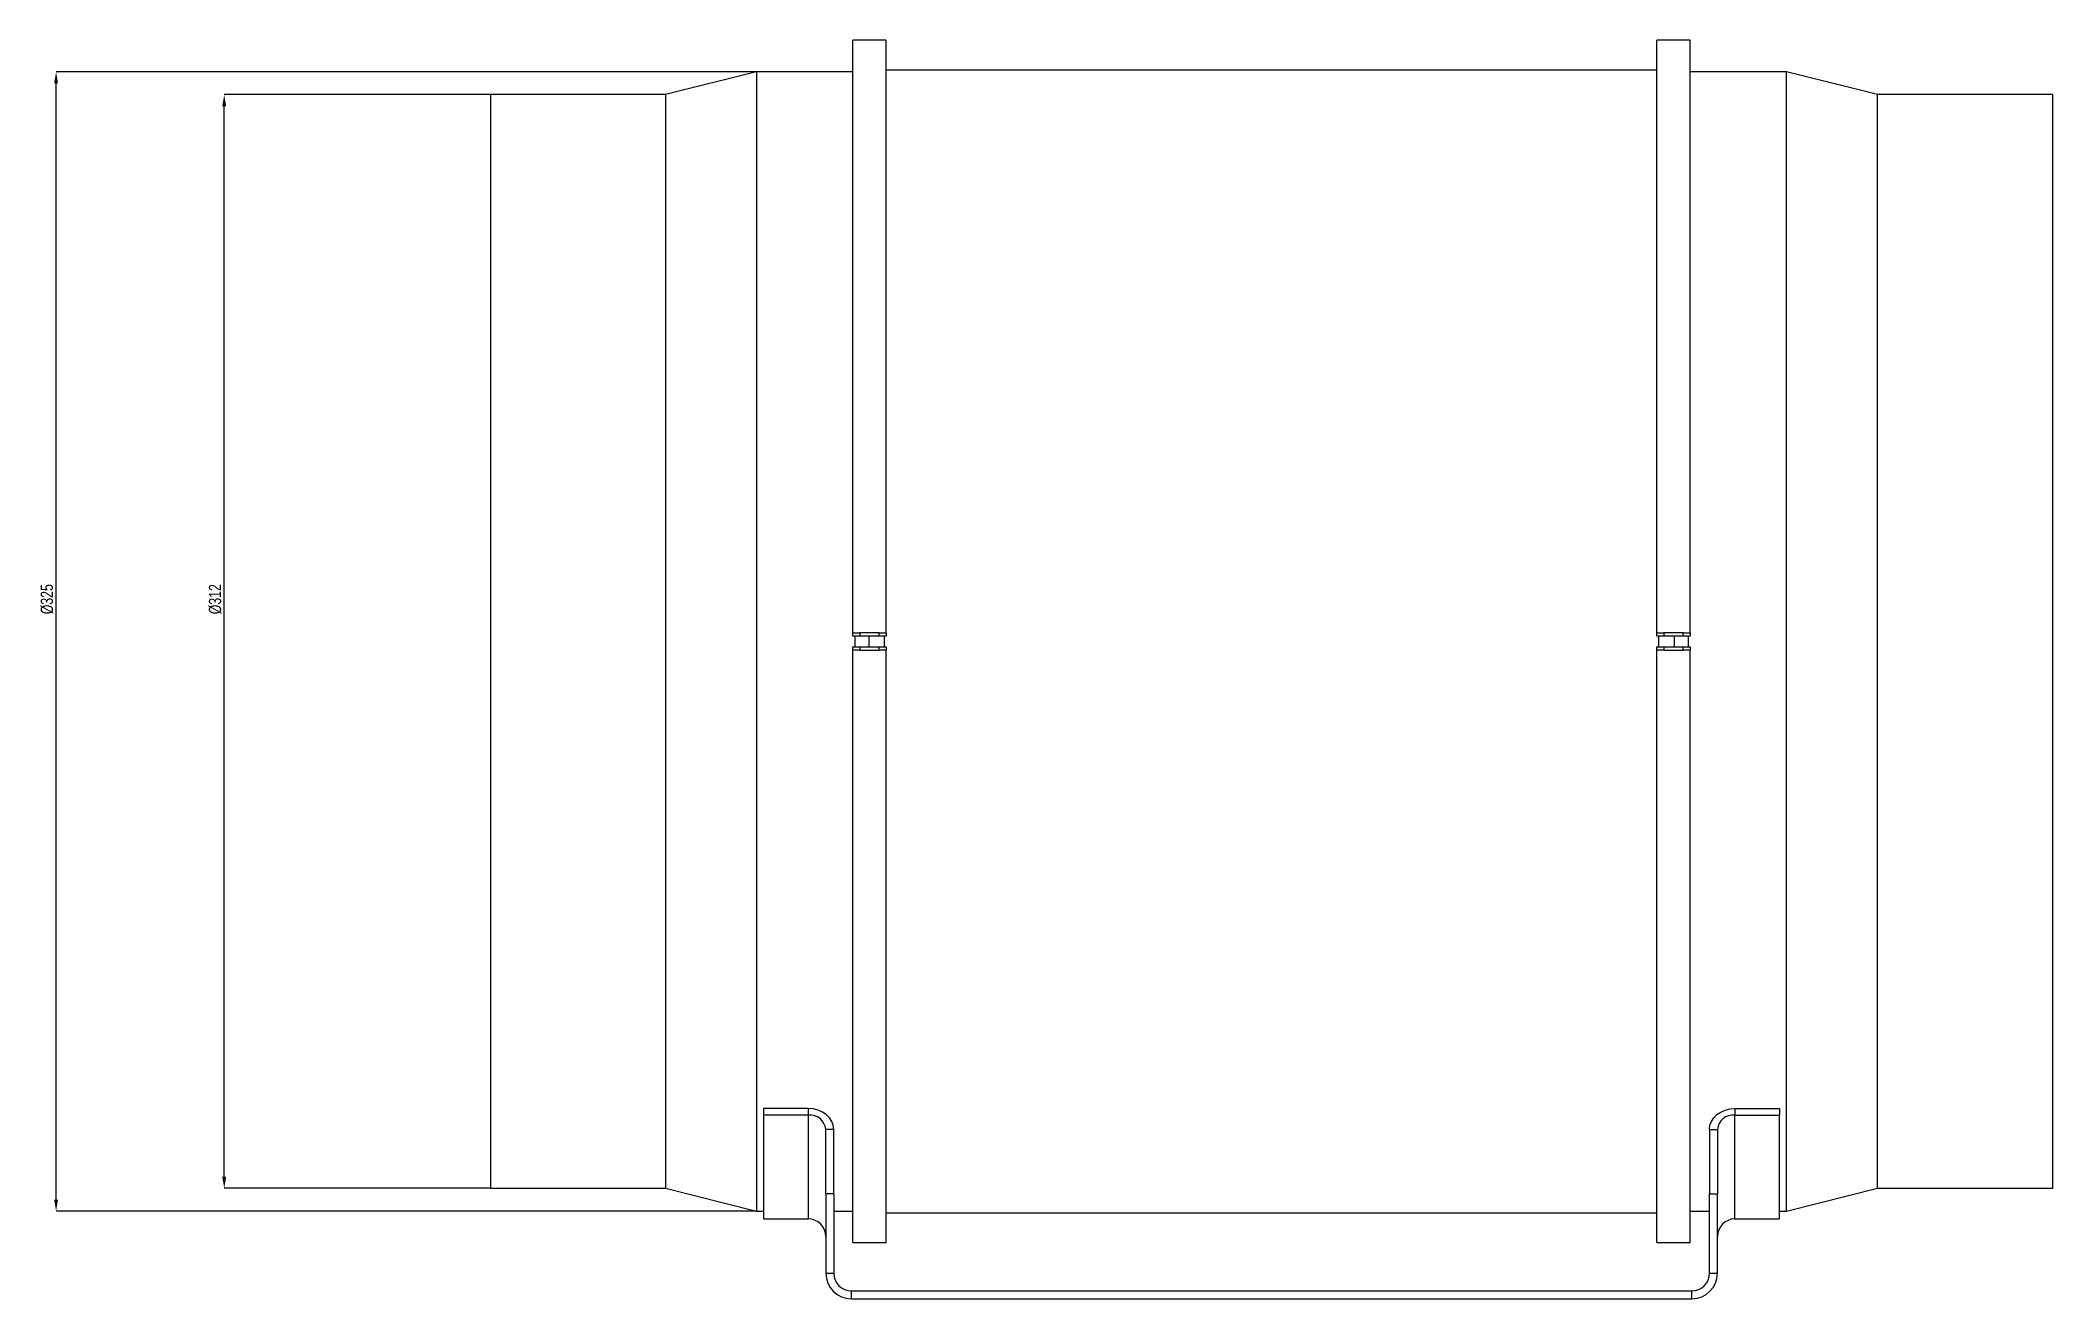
# Model space of a CAD drawing. Header units: millimetres. Extents: x 3324 to 3898, y 1485 to 1844.
import ezdxf

# ---------------------------------------------------------------- set-up
doc = ezdxf.new("R2010")
doc.units = ezdxf.units.MM
doc.layers.add('FORMAT', color=7, linetype='Continuous')
doc.styles.add('SLDTEXTSTYLE0', font='TXT', dxfattribs={"width": 0.75})
doc.dimstyles.new('SLDDIMSTYLE0', dxfattribs={"dimtxt": 3.5, "dimasz": 3.302, "dimexe": 0, "dimexo": 0.0625, "dimgap": 0.875, "dimtad": 1, "dimrnd": 1e-09, "dimzin": 12, "dimdsep": 46, "dimtxsty": 'SLDTEXTSTYLE0', "dimsah": 1, "dimcen": 0.09, "dimadec": 0, "dimazin": 3, "dimtfac": 1, "dimtofl": 0, "dimtmove": 0, "dimatfit": 3, "dimfxl": 1, "dimfrac": 2, "dimtolj": 1, "dimtzin": 12, "dimarcsym": 0})

# ---------------------------------------------------------------- blocks, each defined once
blk = doc.blocks.new('*D4')
at = {"layer": 'Defpoints', "color": 0, "transparency": 16777216}
for p in [(3376.06, 1828.59), (3452.06, 1828.59), (3452.06, 1516.59)]:
    blk.add_point(p, dxfattribs=at)
at = {"layer": 'FORMAT', "color": 0, "lineweight": -2, "transparency": 16777216}
for p, q in [((3451.99, 1828.59), (3376.06, 1828.59)), ((3376.06, 1519.89), (3376.06, 1825.29)), ((3451.99, 1516.59), (3376.06, 1516.59))]:
    blk.add_line(p, q, dxfattribs=at)
at = {"layer": 'FORMAT', "color": 0, "transparency": 16777216}
for points in [[(3375.51, 1825.29), (3376.61, 1825.29), (3376.06, 1828.59)], [(3375.51, 1519.89), (3376.61, 1519.89), (3376.06, 1516.59)]]:
    blk.add_solid(points, dxfattribs=at)
at = {"layer": 'FORMAT', "color": 0, "transparency": 16777216, "insert": (3371.68, 1684.64), "char_height": 3.5, "attachment_point": 2, "rotation": 90, "style": 'SLDTEXTSTYLE0'}
blk.add_mtext('\\A1;%%c312', dxfattribs=at)
blk = doc.blocks.new('*D5')
at = {"layer": 'Defpoints', "color": 0, "transparency": 16777216}
for p in [(3328.06, 1835.09), (3528.06, 1835.09), (3528.06, 1510.09)]:
    blk.add_point(p, dxfattribs=at)
at = {"layer": 'FORMAT', "color": 0, "lineweight": -2, "transparency": 16777216}
for p, q in [((3527.99, 1835.09), (3328.06, 1835.09)), ((3328.06, 1513.39), (3328.06, 1831.79)), ((3527.99, 1510.09), (3328.06, 1510.09))]:
    blk.add_line(p, q, dxfattribs=at)
at = {"layer": 'FORMAT', "color": 0, "transparency": 16777216}
for points in [[(3327.51, 1831.79), (3328.61, 1831.79), (3328.06, 1835.09)], [(3327.51, 1513.39), (3328.61, 1513.39), (3328.06, 1510.09)]]:
    blk.add_solid(points, dxfattribs=at)
at = {"layer": 'FORMAT', "color": 0, "transparency": 16777216, "insert": (3323.68, 1684.64), "char_height": 3.5, "attachment_point": 2, "rotation": 90, "style": 'SLDTEXTSTYLE0'}
blk.add_mtext('\\A1;%%c325', dxfattribs=at)

msp = doc.modelspace()

# ---------------------------------------------------------------- linework, layer by layer
at = {"color": 7, "linetype": 'Continuous', "lineweight": 25}
for p, q in [((3565.057, 1844.087), (3555.557, 1844.087)), ((3555.557, 1675.087), (3555.557, 1844.087)), ((3565.057, 1675.087), (3565.057, 1844.087)), ((3794.557, 1844.087), (3785.057, 1844.087)), ((3785.057, 1675.087), (3785.057, 1844.087)), ((3794.557, 1675.087), (3794.557, 1844.087)), ((3528.057, 1835.087), (3502.057, 1828.587)), ((3555.557, 1835.087), (3528.057, 1835.087)), ((3528.057, 1835.087), (3528.057, 1510.087)), ((3785.057, 1835.587), (3565.057, 1835.587)), ((3822.057, 1835.087), (3794.557, 1835.087)), ((3848.057, 1828.587), (3822.057, 1835.087)), ((3822.057, 1510.087), (3822.057, 1835.087)), ((3502.057, 1828.587), (3452.057, 1828.587)), ((3452.057, 1828.587), (3452.057, 1516.587)), ((3502.057, 1828.587), (3502.057, 1516.587)), ((3898.057, 1828.587), (3848.057, 1828.587)), ((3848.057, 1516.587), (3848.057, 1828.587)), ((3898.057, 1516.587), (3898.057, 1828.587)), ((3555.557, 1674.087), (3555.557, 1675.087)), ((3555.557, 1675.087), (3557.557, 1675.087)), ((3557.557, 1674.087), (3555.557, 1674.087)), ((3556.057, 1674.087), (3556.057, 1670.986)), ((3557.557, 1675.087), (3557.557, 1674.087)), ((3563.057, 1675.087), (3557.557, 1675.087)), ((3563.057, 1674.087), (3557.557, 1674.087)), ((3560.057, 1674.187), (3560.057, 1670.987)), ((3563.057, 1674.087), (3563.057, 1675.087)), ((3563.057, 1675.087), (3565.057, 1675.087)), ((3565.057, 1674.087), (3563.057, 1674.087)), ((3564.557, 1670.987), (3564.557, 1674.187)), ((3565.057, 1675.087), (3565.057, 1674.087)), ((3785.057, 1674.087), (3785.057, 1675.087)), ((3785.057, 1675.087), (3787.057, 1675.087)), ((3787.057, 1674.087), (3785.057, 1674.087)), ((3785.557, 1671.087), (3785.557, 1674.087)), ((3787.057, 1675.087), (3787.057, 1674.087)), ((3792.557, 1675.087), (3787.057, 1675.087)), ((3792.557, 1674.087), (3787.057, 1674.087)), ((3790.057, 1671.087), (3790.057, 1674.087)), ((3792.557, 1674.087), (3792.557, 1675.087)), ((3792.557, 1675.087), (3794.557, 1675.087)), ((3794.557, 1674.087), (3792.557, 1674.087)), ((3794.057, 1671.087), (3794.057, 1674.087)), ((3794.557, 1675.087), (3794.557, 1674.087)), ((3555.557, 1670.087), (3555.557, 1671.087)), ((3555.557, 1671.087), (3557.557, 1671.087)), ((3557.557, 1670.087), (3555.557, 1670.087)), ((3555.557, 1501.087), (3555.557, 1670.087)), ((3557.557, 1671.087), (3557.557, 1670.087)), ((3557.557, 1671.087), (3563.057, 1671.087)), ((3557.557, 1670.087), (3563.057, 1670.087)), ((3563.057, 1670.087), (3563.057, 1671.087)), ((3563.057, 1671.087), (3565.057, 1671.087)), ((3565.057, 1670.087), (3563.057, 1670.087)), ((3565.057, 1671.087), (3565.057, 1670.087)), ((3565.057, 1501.087), (3565.057, 1670.087)), ((3785.057, 1670.087), (3785.057, 1671.087)), ((3785.057, 1671.087), (3787.057, 1671.087)), ((3787.057, 1670.087), (3785.057, 1670.087)), ((3785.057, 1501.087), (3785.057, 1670.087)), ((3787.057, 1671.087), (3787.057, 1670.087)), ((3787.057, 1671.087), (3792.557, 1671.087)), ((3787.057, 1670.087), (3792.557, 1670.087)), ((3792.557, 1670.087), (3792.557, 1671.087)), ((3792.557, 1671.087), (3794.557, 1671.087)), ((3794.557, 1670.087), (3792.557, 1670.087)), ((3794.557, 1671.087), (3794.557, 1670.087)), ((3794.557, 1501.087), (3794.557, 1670.087)), ((3530.057, 1539.337), (3530.057, 1537.492)), ((3542.807, 1539.337), (3530.057, 1539.337)), ((3542.807, 1537.492), (3530.057, 1537.492)), ((3530.057, 1537.492), (3530.057, 1507.837)), ((3542.807, 1539.337), (3542.807, 1537.492)), ((3807.307, 1539.337), (3807.307, 1537.492)), ((3807.307, 1539.337), (3820.057, 1539.337)), ((3807.307, 1537.492), (3820.057, 1537.492)), ((3820.057, 1539.337), (3820.057, 1537.492)), ((3820.057, 1507.837), (3820.057, 1537.492)), ((3550.057, 1533.392), (3547.807, 1533.392)), ((3547.807, 1514.995), (3547.807, 1533.392)), ((3550.057, 1514.995), (3550.057, 1533.392)), ((3800.057, 1533.392), (3802.307, 1533.392)), ((3800.057, 1533.392), (3800.057, 1514.995)), ((3802.307, 1533.392), (3802.307, 1514.995)), ((3452.057, 1516.587), (3502.057, 1516.587)), ((3502.057, 1516.587), (3528.057, 1510.087)), ((3550.057, 1514.995), (3547.807, 1514.995)), ((3547.807, 1514.995), (3547.807, 1492.337)), ((3550.057, 1514.995), (3550.057, 1492.337)), ((3800.057, 1514.995), (3802.307, 1514.995)), ((3800.057, 1492.337), (3800.057, 1514.995)), ((3802.307, 1492.337), (3802.307, 1514.995)), ((3822.057, 1510.087), (3848.057, 1516.587)), ((3848.057, 1516.587), (3898.057, 1516.587)), ((3528.057, 1510.087), (3530.057, 1510.087)), ((3530.057, 1507.837), (3542.807, 1507.837)), ((3550.057, 1510.087), (3555.557, 1510.087)), ((3565.057, 1509.587), (3785.057, 1509.587)), ((3794.557, 1510.087), (3800.057, 1510.087)), ((3807.307, 1507.837), (3820.057, 1507.837)), ((3820.057, 1510.087), (3822.057, 1510.087)), ((3555.557, 1501.087), (3565.057, 1501.087)), ((3785.057, 1501.087), (3794.557, 1501.087)), ((3547.807, 1492.337), (3550.057, 1492.337)), ((3800.057, 1492.337), (3802.307, 1492.337)), ((3555.057, 1487.337), (3555.057, 1485.087)), ((3555.057, 1487.337), (3795.057, 1487.337)), ((3555.057, 1485.087), (3795.057, 1485.087)), ((3795.057, 1485.087), (3795.057, 1487.337))]:
    msp.add_line(p, q, dxfattribs=at)
at = {"color": 8, "linetype": 'Continuous', "lineweight": 25}
for p, q in [((3542.807, 1537.492), (3542.807, 1507.837)), ((3807.307, 1507.837), (3807.307, 1537.492))]:
    msp.add_line(p, q, dxfattribs=at)
at = {"color": 7, "linetype": 'Continuous', "lineweight": 25, "flags": 128}
for points in [[(3550.057, 1533.392), (3549.918, 1534.552), (3549.505, 1535.667), (3548.835, 1536.695), (3547.934, 1537.596), (3546.835, 1538.335), (3545.582, 1538.885), (3544.222, 1539.223), (3542.807, 1539.337)], [(3800.057, 1533.392), (3800.196, 1534.552), (3800.609, 1535.667), (3801.279, 1536.695), (3802.181, 1537.596), (3803.279, 1538.335), (3804.533, 1538.885), (3805.893, 1539.223), (3807.307, 1539.337)]]:
    msp.add_lwpolyline(points, dxfattribs=at)
at = {"color": 7, "linetype": 'Continuous', "lineweight": 25}
for centre, radius, start, end in [((3543.217, 1532.893), 4.618, 6.208574, 95.087886), ((3806.898, 1532.893), 4.618, 84.912212, 173.79116), ((3542.807, 1502.837), 5, 0, 90), ((3807.307, 1502.837), 5, 90, 180), ((3555.057, 1492.337), 7.25, 180, 270), ((3555.057, 1492.337), 5, 180, 270), ((3795.057, 1492.337), 5, 270, 0), ((3795.057, 1492.337), 7.25, 270, 0)]:
    msp.add_arc(centre, radius, start, end, dxfattribs=at)

# ---------------------------------------------------------------- dimensions: what is measured, and where the dimension line sits
at = {"layer": 'FORMAT'}
for base, p1, p2, picture, middle in [((3328.057, 1835.087), (3528.057, 1510.087), (3528.057, 1835.087), '*D5', (3328.057, 1684.642)), ((3376.057, 1828.587), (3452.057, 1516.587), (3452.057, 1828.587), '*D4', (3376.057, 1684.642))]:
    dim = msp.add_linear_dim(base=base, p1=p1, p2=p2, angle=90, text='%%c<>', dimstyle='SLDDIMSTYLE0', dxfattribs=at)
    dim.commit()
    dim.dimension.update_dxf_attribs({"geometry": picture, "text_midpoint": middle, "dimtype": 160})

doc.saveas('drawing.dxf')
